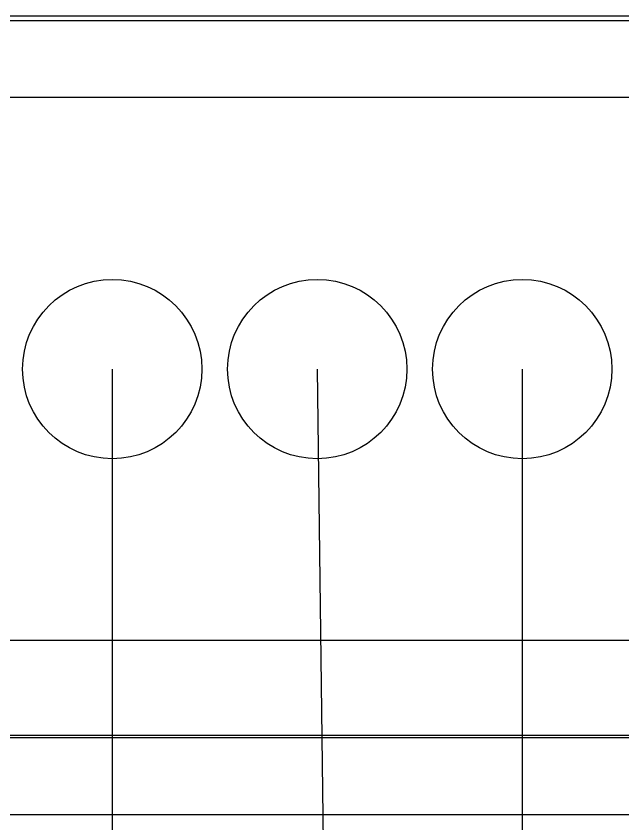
# Model space of a CAD drawing. Header units: inches. Extents: x 9000 to 22395, y 8106 to 17135.
# Drawn here: x 10448.81 to 10475.11, y 8321.06 to 8356.09 of the extents above; entities that cross this region are included whole.
import ezdxf

# ---------------------------------------------------------------- set-up
doc = ezdxf.new("R2010")
doc.units = ezdxf.units.IN
doc.header["$MEASUREMENT"] = 0
doc.layers.add('20000_FRONT_O', color=7, linetype='Continuous')

msp = doc.modelspace()

# ---------------------------------------------------------------- linework, layer by layer
for p, q in [((10452.977, 8340.784), (10452.977, 8263.855)), ((10461.864, 8340.784), (10462.278, 8307.465)), ((10470.751, 8340.784), (10470.751, 8263.855))]:
    msp.add_line(p, q)
at = {"layer": '20000_FRONT_O', "linetype": 'Continuous'}
for p, q in [((10483.005, 8356.092), (10418.573, 8356.092)), ((10484.32, 8355.892), (10420.45, 8355.892)), ((10485.504, 8352.56), (10420.45, 8352.56)), ((10485.504, 8329.009), (10420.45, 8329.009)), ((10485.504, 8324.898), (10420.45, 8324.898)), ((10481.061, 8324.787), (10416.006, 8324.787)), ((10481.061, 8321.455), (10416.006, 8321.455))]:
    msp.add_line(p, q, dxfattribs=at)
for centre in [(10452.977, 8340.784), (10461.864, 8340.784), (10470.751, 8340.784)]:
    msp.add_circle(centre, 3.888, dxfattribs=at)

doc.saveas('drawing.dxf')
